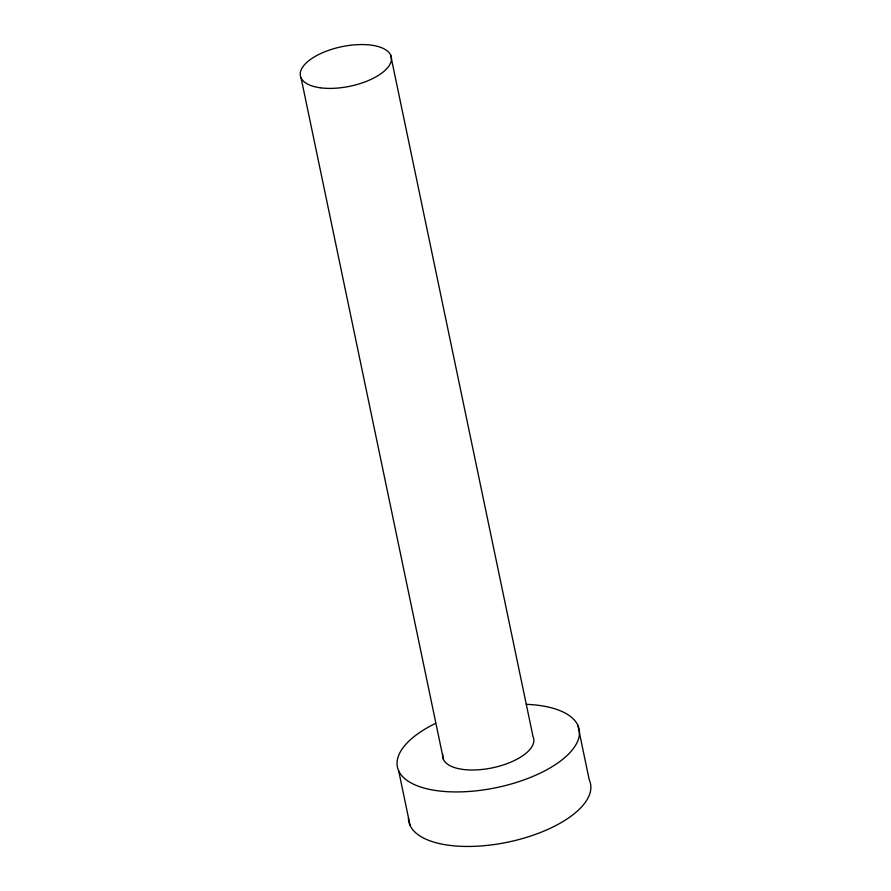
<?xml version="1.0" encoding="UTF-8"?>
<svg xmlns="http://www.w3.org/2000/svg" width="891" height="891" viewBox="0 0 891 891"><rect width="100%" height="100%" fill="white"/><g stroke="black" fill="none" stroke-linecap="round" stroke-linejoin="round"><path stroke-width="1.34" d="M577.836 725.263L589.229 779.792A92.809 40.396 -11.8 0 1 508.015 842.118A92.809 40.396 -11.8 0 1 408.423 817.66M390.648 55.064L533.041 736.668A46.41 20.192 -11.8 0 1 490.952 768.131A46.41 20.192 -11.8 0 1 442.76 754.243M301.069 77.885L443.462 759.477M398.678 770.882L410.072 825.411M526.403 704.336A92.809 40.396 -11.8 0 1 563.235 758.887A92.809 40.396 -11.8 0 1 424.071 788.056A92.809 40.396 -11.8 0 1 435.565 723.381M320.281 87.786A46.41 20.192 -11.8 0 0 391.349 60.298A46.41 20.192 -11.8 0 0 325.939 51.333A46.41 20.192 -11.8 0 0 320.281 87.786"/></g></svg>
